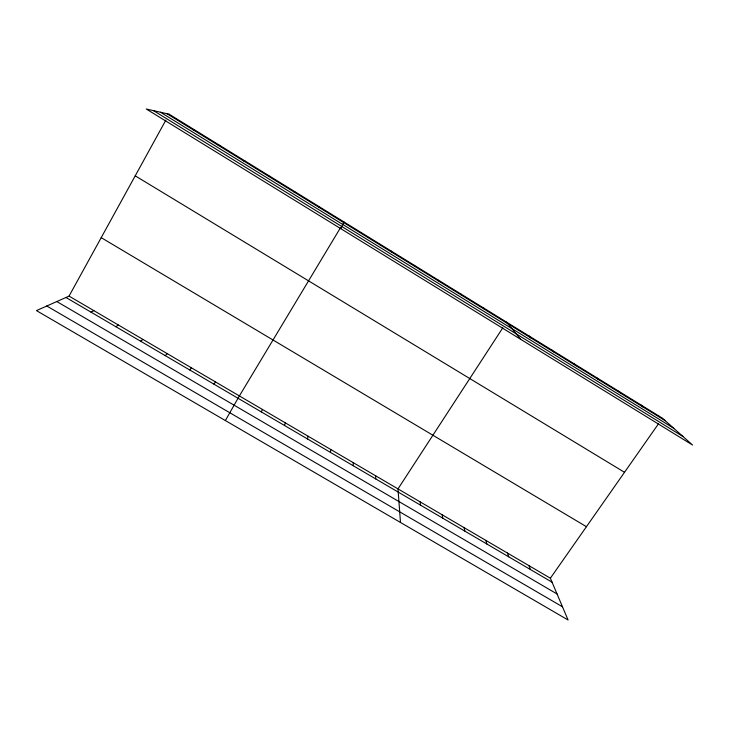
<?xml version="1.0" encoding="UTF-8"?>
<svg xmlns="http://www.w3.org/2000/svg" width="729" height="729" viewBox="0 0 729 729"><rect width="100%" height="100%" fill="white"/><g stroke="black" fill="none" stroke-linecap="round" stroke-linejoin="round"><path stroke-width="1.09" d="M353.128 465.676L353.319 462.715M367.544 237.289L367.607 236.506M330.383 452.354L330.802 449.511M307.501 438.949L308.139 436.234M284.483 425.472L285.358 422.884M261.337 411.912L262.44 409.443M340.744 228.633L343.97 221.944M69.055 296.102L550.368 578.206L568.073 619.996L36.45 310.609L69.055 296.102L165.866 120.121M225.361 420.551L239.385 395.938L340.561 227.603M502.8 327.795L397.988 488.895L400.494 522.474M550.368 578.206L658.597 423.64M213.916 384.137L215.492 381.932M189.631 369.913L191.454 367.844M165.201 355.606L167.269 353.665M318.901 207.318L319.457 206.836M140.615 341.208L142.939 339.404M115.884 326.72L118.463 325.061M90.997 312.14L93.831 310.627M293.978 191.964L294.798 191.645M268.901 176.509L269.976 176.345M243.659 160.963L244.999 160.963M218.253 145.308L219.866 145.472M192.693 129.562L194.579 129.89M46.793 306.007L562.478 606.792M65.956 297.478L552.053 582.198M56.807 301.551L557.038 593.962M101.213 237.645L586.435 526.702M135.22 175.826L624.516 472.31M166.959 113.706L665.285 420.733M160.553 112.257L673.751 428.278M153.537 110.653L683.009 436.525M640.536 404.695L643.197 407.119M618.529 391.127L620.971 393.432M596.386 377.485L598.618 379.654M574.115 363.762L576.129 365.803M551.707 349.956L553.502 351.861M529.172 336.069L530.748 337.846M506.5 322.1L520.697 339.322M483.701 308.048L484.821 309.543M460.755 293.915L461.648 295.272M437.682 279.69L438.339 280.902M414.464 265.383L414.883 266.459M528.962 565.658L530.448 569.54M507.439 553.047L508.724 556.819M485.796 540.362L486.881 544.025M464.036 527.605L464.911 531.149M391.108 250.986L391.291 251.915M442.138 514.774L442.804 518.21M420.123 501.871L420.578 505.188M375.717 475.846L375.745 478.926M169.119 114.198L146.256 109.004L692.55 445.027L662.424 418.182L169.119 114.198"/></g></svg>
